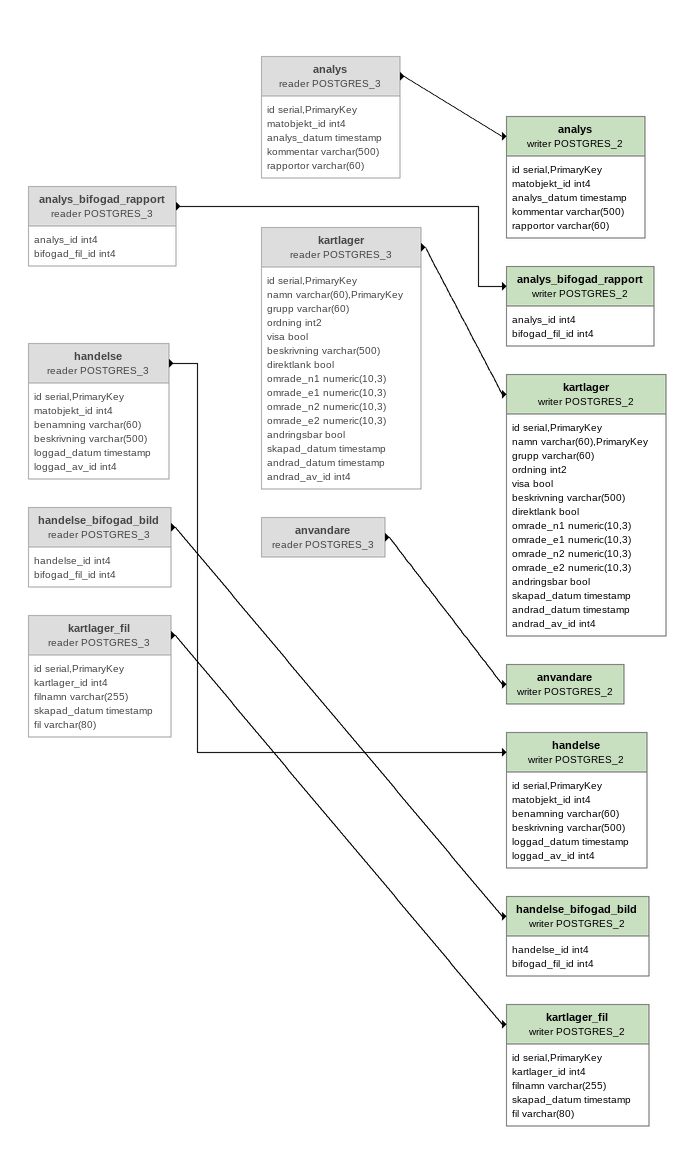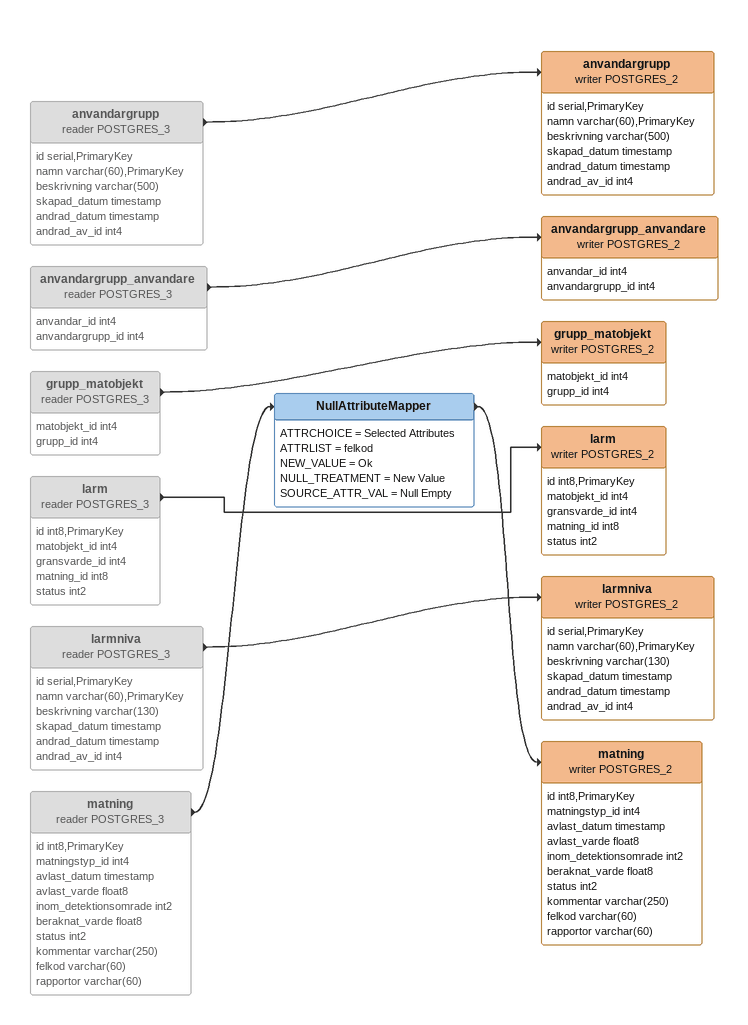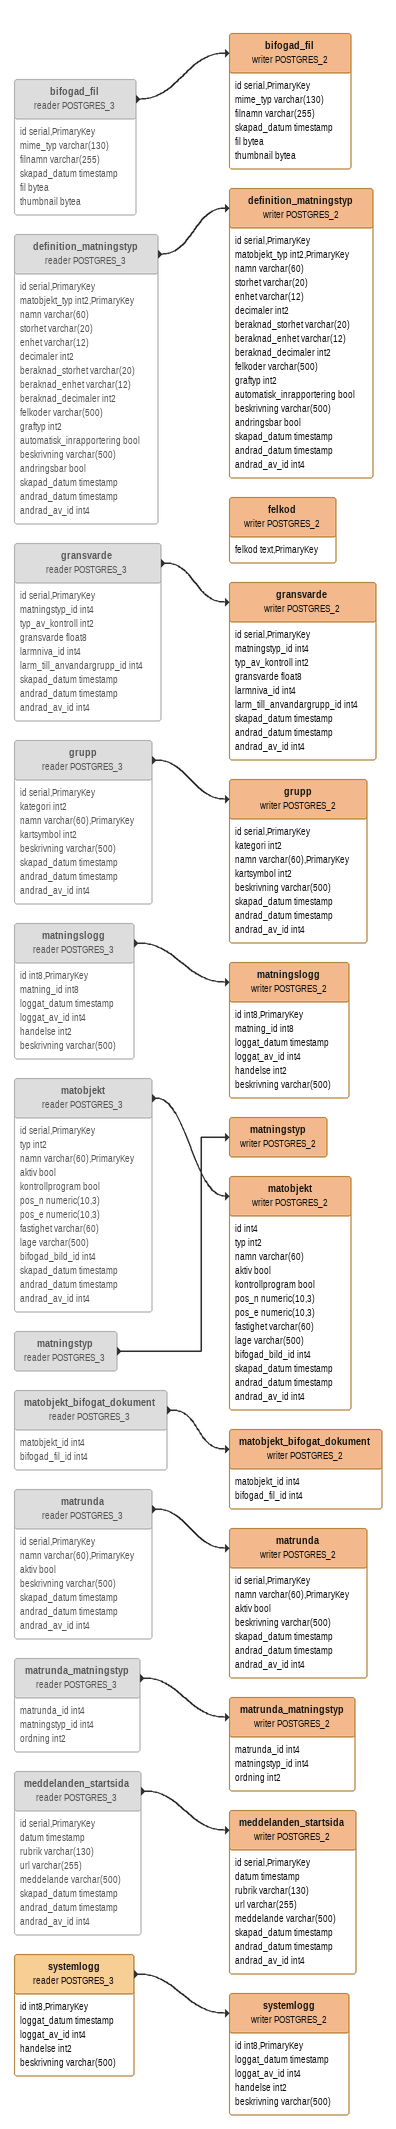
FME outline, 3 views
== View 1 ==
handelse (reader POSTGRES_3) [off]
    attributes: id serial,PrimaryKey, matobjekt_id int4, benamning varchar(60), beskrivning varchar(500), loggad_datum timestamp, loggad_av_id int4
    -> handelse (writer POSTGRES_2)
handelse (writer POSTGRES_2)
    attributes: id serial,PrimaryKey, matobjekt_id int4, benamning varchar(60), beskrivning varchar(500), loggad_datum timestamp, loggad_av_id int4
handelse_bifogad_bild (reader POSTGRES_3) [off]
    attributes: handelse_id int4, bifogad_fil_id int4
    -> handelse_bifogad_bild (writer POSTGRES_2)
handelse_bifogad_bild (writer POSTGRES_2)
    attributes: handelse_id int4, bifogad_fil_id int4
kartlager_fil (reader POSTGRES_3) [off]
    attributes: id serial,PrimaryKey, kartlager_id int4, filnamn varchar(255), skapad_datum timestamp, fil varchar(80)
    -> kartlager_fil (writer POSTGRES_2)
kartlager_fil (writer POSTGRES_2)
    attributes: id serial,PrimaryKey, kartlager_id int4, filnamn varchar(255), skapad_datum timestamp, fil varchar(80)
analys (reader POSTGRES_3) [off]
    attributes: id serial,PrimaryKey, matobjekt_id int4, analys_datum timestamp, kommentar varchar(500), rapportor varchar(60)
    -> analys (writer POSTGRES_2)
analys (writer POSTGRES_2)
    attributes: id serial,PrimaryKey, matobjekt_id int4, analys_datum timestamp, kommentar varchar(500), rapportor varchar(60)
analys_bifogad_rapport (reader POSTGRES_3) [off]
    attributes: analys_id int4, bifogad_fil_id int4
    -> analys_bifogad_rapport (writer POSTGRES_2)
analys_bifogad_rapport (writer POSTGRES_2)
    attributes: analys_id int4, bifogad_fil_id int4
kartlager (reader POSTGRES_3) [off]
    attributes: id serial,PrimaryKey, namn varchar(60),PrimaryKey, grupp varchar(60), ordning int2, visa bool, beskrivning varchar(500), direktlank bool, omrade_n1 numeric(10,3), omrade_e1 numeric(10,3), omrade_n2 numeric(10,3), omrade_e2 numeric(10,3), andringsbar bool, skapad_datum timestamp, andrad_datum timestamp, andrad_av_id int4
    -> kartlager (writer POSTGRES_2)
kartlager (writer POSTGRES_2)
    attributes: id serial,PrimaryKey, namn varchar(60),PrimaryKey, grupp varchar(60), ordning int2, visa bool, beskrivning varchar(500), direktlank bool, omrade_n1 numeric(10,3), omrade_e1 numeric(10,3), omrade_n2 numeric(10,3), omrade_e2 numeric(10,3), andringsbar bool, skapad_datum timestamp, andrad_datum timestamp, andrad_av_id int4
anvandare (reader POSTGRES_3) [off]
    -> anvandare (writer POSTGRES_2)
anvandare (writer POSTGRES_2)

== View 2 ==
anvandargrupp (reader POSTGRES_3) [off]
    attributes: id serial,PrimaryKey, namn varchar(60),PrimaryKey, beskrivning varchar(500), skapad_datum timestamp, andrad_datum timestamp, andrad_av_id int4
    -> anvandargrupp (writer POSTGRES_2)
anvandargrupp (writer POSTGRES_2)
    attributes: id serial,PrimaryKey, namn varchar(60),PrimaryKey, beskrivning varchar(500), skapad_datum timestamp, andrad_datum timestamp, andrad_av_id int4
anvandargrupp_anvandare (reader POSTGRES_3) [off]
    attributes: anvandar_id int4, anvandargrupp_id int4
    -> anvandargrupp_anvandare (writer POSTGRES_2)
anvandargrupp_anvandare (writer POSTGRES_2)
    attributes: anvandar_id int4, anvandargrupp_id int4
grupp_matobjekt (reader POSTGRES_3) [off]
    attributes: matobjekt_id int4, grupp_id int4
    -> grupp_matobjekt (writer POSTGRES_2)
grupp_matobjekt (writer POSTGRES_2)
    attributes: matobjekt_id int4, grupp_id int4
larm (reader POSTGRES_3) [off]
    attributes: id int8,PrimaryKey, matobjekt_id int4, gransvarde_id int4, matning_id int8, status int2
    -> larm (writer POSTGRES_2)
larm (writer POSTGRES_2)
    attributes: id int8,PrimaryKey, matobjekt_id int4, gransvarde_id int4, matning_id int8, status int2
larmniva (reader POSTGRES_3) [off]
    attributes: id serial,PrimaryKey, namn varchar(60),PrimaryKey, beskrivning varchar(130), skapad_datum timestamp, andrad_datum timestamp, andrad_av_id int4
    -> larmniva (writer POSTGRES_2)
larmniva (writer POSTGRES_2)
    attributes: id serial,PrimaryKey, namn varchar(60),PrimaryKey, beskrivning varchar(130), skapad_datum timestamp, andrad_datum timestamp, andrad_av_id int4
matning (reader POSTGRES_3) [off]
    attributes: id int8,PrimaryKey, matningstyp_id int4, avlast_datum timestamp, avlast_varde float8, inom_detektionsomrade int2, beraknat_varde float8, status int2, kommentar varchar(250), felkod varchar(60), rapportor varchar(60)
    -> NullAttributeMapper
NullAttributeMapper
    ATTRCHOICE = Selected Attributes
    ATTRLIST = felkod
    NEW_VALUE = Ok
    NULL_TREATMENT = New Value
    SOURCE_ATTR_VAL = Null Empty
    -> matning (writer POSTGRES_2)
matning (writer POSTGRES_2)
    attributes: id int8,PrimaryKey, matningstyp_id int4, avlast_datum timestamp, avlast_varde float8, inom_detektionsomrade int2, beraknat_varde float8, status int2, kommentar varchar(250), felkod varchar(60), rapportor varchar(60)

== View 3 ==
bifogad_fil (reader POSTGRES_3) [off]
    attributes: id serial,PrimaryKey, mime_typ varchar(130), filnamn varchar(255), skapad_datum timestamp, fil bytea, thumbnail bytea
    -> bifogad_fil (writer POSTGRES_2)
bifogad_fil (writer POSTGRES_2)
    attributes: id serial,PrimaryKey, mime_typ varchar(130), filnamn varchar(255), skapad_datum timestamp, fil bytea, thumbnail bytea
definition_matningstyp (reader POSTGRES_3) [off]
    attributes: id serial,PrimaryKey, matobjekt_typ int2,PrimaryKey, namn varchar(60), storhet varchar(20), enhet varchar(12), decimaler int2, beraknad_storhet varchar(20), beraknad_enhet varchar(12), beraknad_decimaler int2, felkoder varchar(500), graftyp int2, automatisk_inrapportering bool, beskrivning varchar(500), andringsbar bool, skapad_datum timestamp, andrad_datum timestamp, andrad_av_id int4
    -> definition_matningstyp (writer POSTGRES_2)
definition_matningstyp (writer POSTGRES_2)
    attributes: id serial,PrimaryKey, matobjekt_typ int2,PrimaryKey, namn varchar(60), storhet varchar(20), enhet varchar(12), decimaler int2, beraknad_storhet varchar(20), beraknad_enhet varchar(12), beraknad_decimaler int2, felkoder varchar(500), graftyp int2, automatisk_inrapportering bool, beskrivning varchar(500), andringsbar bool, skapad_datum timestamp, andrad_datum timestamp, andrad_av_id int4
gransvarde (reader POSTGRES_3) [off]
    attributes: id serial,PrimaryKey, matningstyp_id int4, typ_av_kontroll int2, gransvarde float8, larmniva_id int4, larm_till_anvandargrupp_id int4, skapad_datum timestamp, andrad_datum timestamp, andrad_av_id int4
    -> gransvarde (writer POSTGRES_2)
gransvarde (writer POSTGRES_2)
    attributes: id serial,PrimaryKey, matningstyp_id int4, typ_av_kontroll int2, gransvarde float8, larmniva_id int4, larm_till_anvandargrupp_id int4, skapad_datum timestamp, andrad_datum timestamp, andrad_av_id int4
grupp (reader POSTGRES_3) [off]
    attributes: id serial,PrimaryKey, kategori int2, namn varchar(60),PrimaryKey, kartsymbol int2, beskrivning varchar(500), skapad_datum timestamp, andrad_datum timestamp, andrad_av_id int4
    -> grupp (writer POSTGRES_2)
grupp (writer POSTGRES_2)
    attributes: id serial,PrimaryKey, kategori int2, namn varchar(60),PrimaryKey, kartsymbol int2, beskrivning varchar(500), skapad_datum timestamp, andrad_datum timestamp, andrad_av_id int4
matningslogg (reader POSTGRES_3) [off]
    attributes: id int8,PrimaryKey, matning_id int8, loggat_datum timestamp, loggat_av_id int4, handelse int2, beskrivning varchar(500)
    -> matningslogg (writer POSTGRES_2)
matningslogg (writer POSTGRES_2)
    attributes: id int8,PrimaryKey, matning_id int8, loggat_datum timestamp, loggat_av_id int4, handelse int2, beskrivning varchar(500)
matobjekt (reader POSTGRES_3) [off]
    attributes: id serial,PrimaryKey, typ int2, namn varchar(60),PrimaryKey, aktiv bool, kontrollprogram bool, pos_n numeric(10,3), pos_e numeric(10,3), fastighet varchar(60), lage varchar(500), bifogad_bild_id int4, skapad_datum timestamp, andrad_datum timestamp, andrad_av_id int4
    -> matobjekt (writer POSTGRES_2)
matobjekt (writer POSTGRES_2)
    attributes: id int4, typ int2, namn varchar(60), aktiv bool, kontrollprogram bool, pos_n numeric(10,3), pos_e numeric(10,3), fastighet varchar(60), lage varchar(500), bifogad_bild_id int4, skapad_datum timestamp, andrad_datum timestamp, andrad_av_id int4
matningstyp (reader POSTGRES_3) [off]
    -> matningstyp (writer POSTGRES_2)
matningstyp (writer POSTGRES_2)
matobjekt_bifogat_dokument (reader POSTGRES_3) [off]
    attributes: matobjekt_id int4, bifogad_fil_id int4
    -> matobjekt_bifogat_dokument (writer POSTGRES_2)
matobjekt_bifogat_dokument (writer POSTGRES_2)
    attributes: matobjekt_id int4, bifogad_fil_id int4
matrunda (reader POSTGRES_3) [off]
    attributes: id serial,PrimaryKey, namn varchar(60),PrimaryKey, aktiv bool, beskrivning varchar(500), skapad_datum timestamp, andrad_datum timestamp, andrad_av_id int4
    -> matrunda (writer POSTGRES_2)
matrunda (writer POSTGRES_2)
    attributes: id serial,PrimaryKey, namn varchar(60),PrimaryKey, aktiv bool, beskrivning varchar(500), skapad_datum timestamp, andrad_datum timestamp, andrad_av_id int4
matrunda_matningstyp (reader POSTGRES_3) [off]
    attributes: matrunda_id int4, matningstyp_id int4, ordning int2
    -> matrunda_matningstyp (writer POSTGRES_2)
matrunda_matningstyp (writer POSTGRES_2)
    attributes: matrunda_id int4, matningstyp_id int4, ordning int2
meddelanden_startsida (reader POSTGRES_3) [off]
    attributes: id serial,PrimaryKey, datum timestamp, rubrik varchar(130), url varchar(255), meddelande varchar(500), skapad_datum timestamp, andrad_datum timestamp, andrad_av_id int4
    -> meddelanden_startsida (writer POSTGRES_2)
meddelanden_startsida (writer POSTGRES_2)
    attributes: id serial,PrimaryKey, datum timestamp, rubrik varchar(130), url varchar(255), meddelande varchar(500), skapad_datum timestamp, andrad_datum timestamp, andrad_av_id int4
systemlogg (reader POSTGRES_3)
    attributes: id int8,PrimaryKey, loggat_datum timestamp, loggat_av_id int4, handelse int2, beskrivning varchar(500)
    -> systemlogg (writer POSTGRES_2)
systemlogg (writer POSTGRES_2)
    attributes: id int8,PrimaryKey, loggat_datum timestamp, loggat_av_id int4, handelse int2, beskrivning varchar(500)
felkod (writer POSTGRES_2)
    attributes: felkod text,PrimaryKey
